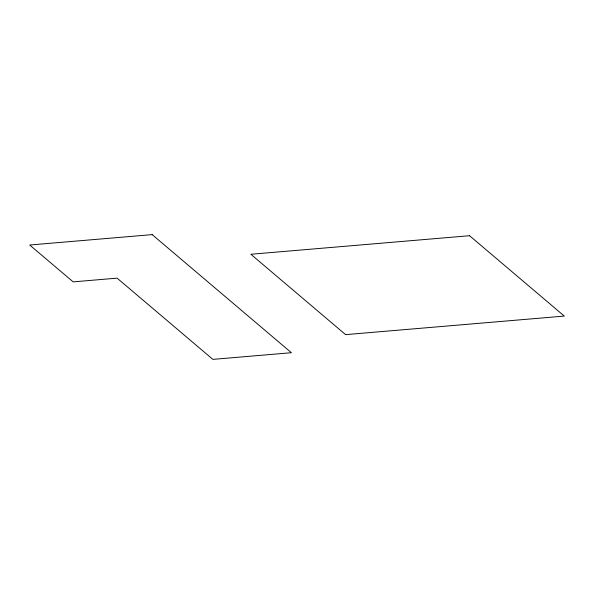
<?xml version="1.0" encoding="UTF-8"?>
<svg xmlns="http://www.w3.org/2000/svg" width="594" height="594" viewBox="0 0 594 594"><rect width="100%" height="100%" fill="white"/><g stroke="black" fill="none" stroke-linecap="round" stroke-linejoin="round"><path stroke-width="0.89" d="M152.161 234.623L29.7 245.01L73.159 281.868L117.107 278.141L212.882 359.377L291.402 352.717L152.161 234.623M469.542 235.714L250.846 254.262L345.604 334.63L564.3 316.082L469.542 235.714"/></g></svg>
